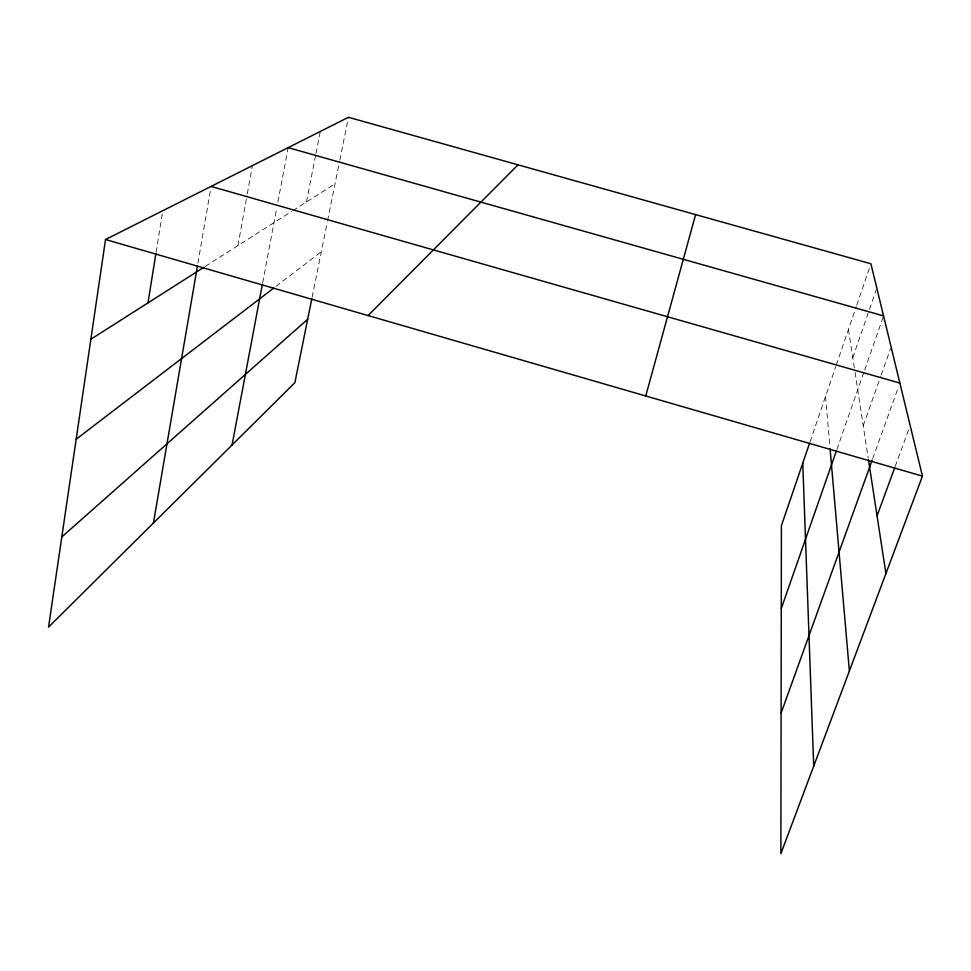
<?xml version="1.0" encoding="UTF-8"?>
<svg xmlns="http://www.w3.org/2000/svg" width="971" height="971" viewBox="0 0 971 971"><rect width="100%" height="100%" fill="white"/><g stroke="black" fill="none" stroke-linecap="round" stroke-linejoin="round"><path stroke-width="0.73" stroke-dasharray="4.86 3.64" d="M156.1 252.339L162.291 213.693M197.926 263.19L210.573 189.369M237.956 245.602L247.047 195.244M247.326 193.763L252.399 165.628M262.668 282.755L276.771 207.952M277.888 202.065L288.156 147.641M306.472 201.98L315.672 154.984M315.951 153.515L320.272 131.486M312.128 297.223L327.288 222.165M327.579 220.696L339.51 161.635M339.814 160.154L348.468 117.297M810.032 441.878L835.776 366.54M836.262 365.108L856.264 306.605M856.75 305.173L870.417 265.18M852.781 357.68L868.96 310.805M869.458 309.385L876.328 289.504M836.929 449.33L864.178 371.359M864.676 369.939L883.561 315.903M863.219 425.711L880.648 376.517M881.146 375.109L890.613 348.407M872.674 458.664L898.333 387.38M895.165 466.456L909.135 428.357M276.019 286.336L321.328 251.683M205.221 266.442L291.482 211.52M292.732 210.731L335.031 183.798M848.448 329.46L854.796 370.837M855.026 372.294L868.232 458.324M825.544 396.484L829.841 445.968"/><path stroke-width="1.46" d="M809.547 443.298L781.4 525.687L780.878 853.703L922.45 476.118L870.902 263.748L348.468 117.297L105.523 239.521L48.55 627.084L294.868 382.695L311.837 298.692M147.993 302.867L155.858 253.832M153.418 523.041L197.416 266.151M232.069 445.009L262.388 284.224M645.739 395.974L695.6 214.603M781.267 608.574L836.432 450.738M781.109 713.09L872.164 460.096M877.056 515.844L894.655 467.864M368.082 315.563L518.004 164.827M61.804 536.951L307.673 319.265M76.175 439.208L273.676 288.132M90.861 339.243L203.971 267.243M288.156 147.641L883.561 315.903M211.083 186.42L899.874 383.096M105.523 239.521L922.45 476.118M868.462 459.805L885.916 573.558M830.096 448.881L849.37 671.022M802.762 463.155L813.71 766.143"/></g></svg>
